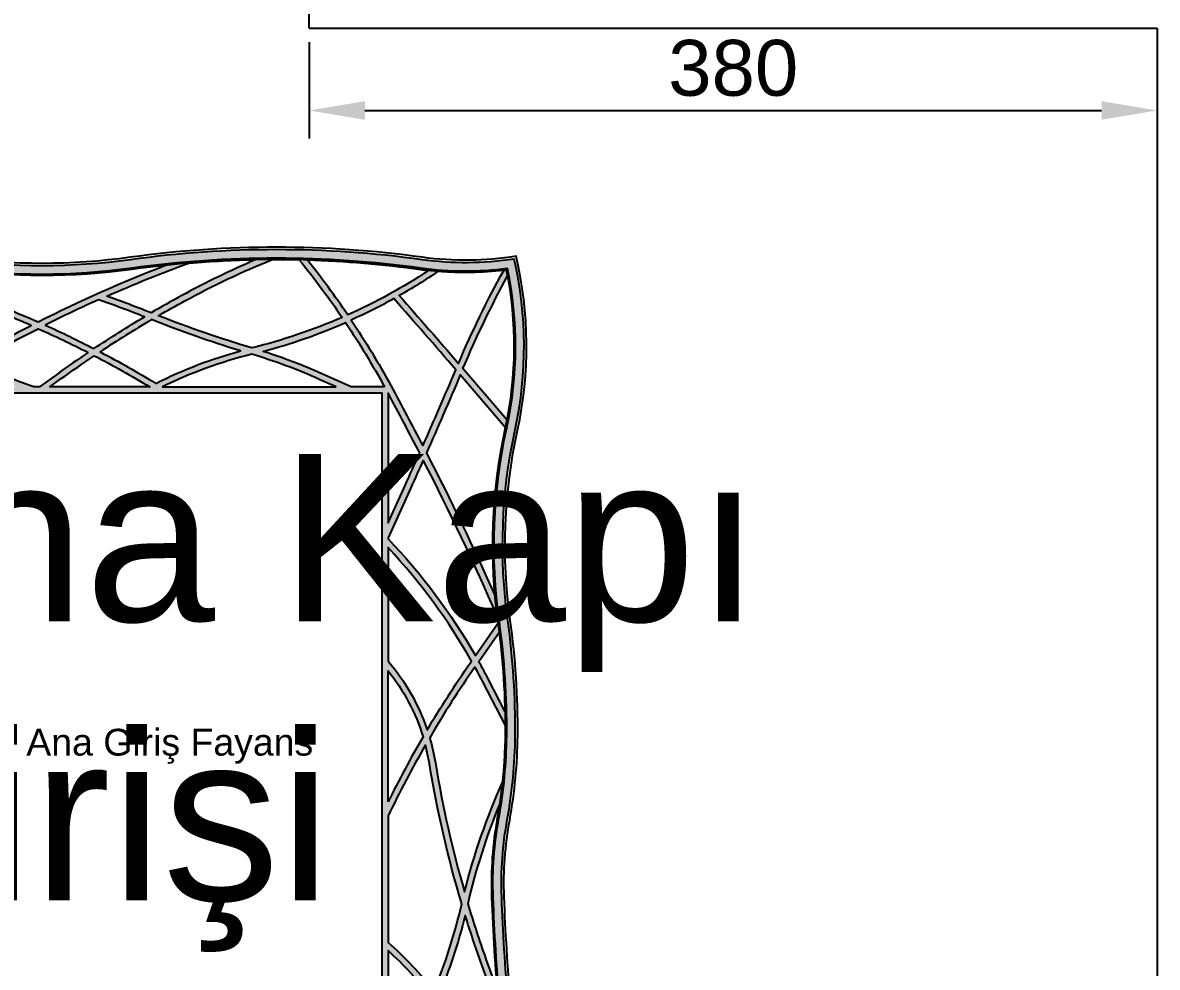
# Model space of a CAD drawing. Header units: millimetres. Extents: x 27207 to 63174, y 4783 to 28482.
# Drawn here: x 51350 to 51858, y 14454 to 14878 of the extents above; entities that cross this region are included whole.
import ezdxf

# ---------------------------------------------------------------- set-up
doc = ezdxf.new("R2010")
doc.units = ezdxf.units.MM
doc.header["$LTSCALE"] = 20
doc.linetypes.add('ACAD_ISO02W100', pattern=[15, 12, -3])
doc.layers.get('Defpoints').update_dxf_attribs({"color": 5})
for name, color, linetype in [('hatch', 5, 'Continuous'), ('İsimler', 2, 'Continuous'), ('malzemeler', 8, 'Continuous')]:
    doc.layers.add(name, color=color, linetype=linetype)
doc.layers.add('Uzunluklar', color=4, linetype='Continuous', lineweight=211)
doc.styles.add('Arial_3', font='Arial Unicode MS.ttf', dxfattribs={"height": 3})
doc.styles.get("Standard").update_dxf_attribs({"font": 'Arial Unicode MS.ttf'})
doc.dimstyles.new('Decimal-25', dxfattribs={"dimscale": 10, "dimtxt": 2.5, "dimasz": 2.5, "dimexe": 1.25, "dimexo": 0.625, "dimtad": 1, "dimtxsty": 'Standard', "dimcen": 2.5, "dimadec": 0, "dimazin": 0, "dimtfac": 1, "dimtmove": 0, "dimatfit": 3, "dimfxl": 1, "dimarcsym": 0})

# ---------------------------------------------------------------- blocks, each defined once
blk = doc.blocks.new('*D132')
at = {"layer": 'Defpoints', "color": 0, "linetype": 'ACAD_ISO02W100', "ltscale": 70, "transparency": 16777216}
for p in [(51477.91063412413, 14875.06723115754), (51857.91063412413, 14875.06723115754), (51857.91063412413, 14838.25422371871)]:
    blk.add_point(p, dxfattribs=at)
at = {"layer": 'Uzunluklar', "color": 0, "linetype": 'ACAD_ISO02W100', "lineweight": -2, "ltscale": 70, "transparency": 16777216}
for p, q in [((51477.91063412413, 14868.81723115754), (51477.91063412413, 14825.75422371871)), ((51857.91063412413, 14868.81723115754), (51857.91063412413, 14825.75422371871)), ((51502.91063412413, 14838.25422371871), (51832.91063412413, 14838.25422371871))]:
    blk.add_line(p, q, dxfattribs=at)
at = {"layer": 'Uzunluklar', "color": 0, "linetype": 'ACAD_ISO02W100', "ltscale": 70, "transparency": 16777216}
for points in [[(51502.91063412413, 14842.42089038538), (51502.91063412413, 14834.08755705205), (51477.91063412413, 14838.25422371871)], [(51832.91063412413, 14842.42089038538), (51832.91063412413, 14834.08755705205), (51857.91063412413, 14838.25422371871)]]:
    blk.add_solid(points, dxfattribs=at)
at = {"layer": 'Uzunluklar', "color": 0, "linetype": 'ACAD_ISO02W100', "lineweight": 50, "ltscale": 70, "transparency": 16777216, "insert": (51667.91063412413, 14857.17475577874), "char_height": 25, "attachment_point": 5}
blk.add_mtext('380', dxfattribs=at)
blk = doc.blocks.new('mirror 6_cad-block.com')
at = {"layer": 'hatch'}
h = blk.add_hatch(color=256, dxfattribs=at)
h.dxf.hatch_style = 1
edge = h.paths.add_edge_path(flags=16)
edge.add_arc((-406.0012967884327, 301.2532257242372), 199.2179449938465, 309.3321952237942, 339.1117538009154)
edge.add_arc((1796.342699699677, 1273.61621062651), 2270.20029553694, 206.5552745208714, 207.3615652210978, ccw=False)
edge.add_line((-234.3593835684342, 258.6982677037504), (-281.5141984729908, 235.1957805208876))
edge.add_line((-281.5141984729908, 235.1957805208876), (-280.0222520145044, 185.352030489837))
edge.add_arc((-1133.267434268494, 159.8122962786001), 853.6273303164705, -0.8491708440295156, 1.7144921810171923, ccw=False)
edge = h.paths.add_edge_path(flags=16)
edge.add_arc((-33.12038317144834, 768.1515778834153), 469.95618498557, 299.62392136796376, 304.19492452076264, ccw=False)
edge.add_arc((-3775.628924414653, -3156.010395586563), 5306.486698171387, 40.697283318987616, 41.492070460887305, ccw=False)
edge.add_arc((1051.633775241222, -39.31765992480541), 874.3551967570406, 151.3221792913447, 156.8696465801155, ccw=False)
edge.add_arc((253.6012663600468, 646.9901935312544), 268.5065770772765, 265.1714181659895, 276.61532490356416, ccw=False)
edge = h.paths.add_edge_path(flags=16)
edge.add_line((286.0677665957587, 251.6411735378492), (249.0258785790256, 294.7766475481374))
edge.add_arc((-3293.71667523368, 1793.204432754884), 3846.59727942437, 336.03885963238497, 337.07372742192985, ccw=False)
edge.add_arc((-1956.85078577643, -886.3479540121009), 2448.113282135426, 24.117187665317886, 27.15676136731838, ccw=False)
edge.add_arc((728.9565816347413, 155.2057940791492), 453.2662406334469, 167.7017897985531, 185.2207539510974, ccw=False)
edge.add_line((286.091791085697, 251.7514422976419), (286.0677665957587, 251.6411735378492))
edge = h.paths.add_edge_path(flags=16)
edge.add_arc((-3293.716675233662, 1793.204432754859), 3841.597279424344, 336.098857990948, 337.1107802363204)
edge.add_arc((-3775.628924414492, -3156.010395586578), 5301.486698171278, 40.67052873897418, 41.50373425768359)
edge.add_arc((-33.1203831714538, 768.1515778834298), 469.956184985585, 294.2459518948548, 299.0002802277718, ccw=False)
edge.add_arc((-425.0005519096958, -50.55179659829173), 703.0859597862146, 28.617420356624507, 33.70961943378819, ccw=False)
edge.add_arc((-1956.850785776467, -886.347954012097), 2448.113282135456, 27.306992827229976, 28.617420356623995, ccw=False)
edge = h.paths.add_edge_path(flags=16)
edge.add_arc((-1956.850785776434, -886.3479540121289), 2443.113282135443, 27.21283989170734, 28.50977790512342)
edge.add_line((190, 279.7713421826136), (190, 173.7223096152663))
edge.add_line((190, 173.7223096152661), (203.9307896421888, 204.3898215657337))
edge.add_arc((-3293.71667523377, 1793.204432754945), 3841.597279424477, 335.5699643658704, 336.0031825076385)
edge = h.paths.add_edge_path(flags=16)
edge.add_arc((-3293.716675233708, 1793.204432754888), 3846.597279424398, 335.5699643658709, 335.94318708338693, ccw=False)
edge.add_line((208.4831245311284, 202.3219127043612), (190, 161.632801964814))
edge.add_line((190, 161.632801964814), (190, 160.8839808262082))
edge.add_arc((-171.2246598185893, -183.5434017910025), 499.1126894375639, 29.907141867453674, 43.63639397502652, ccw=False)
edge.add_line((261.4234917555268, 65.31208578582073), (280.1010707519572, 92.12074718856638))
edge.add_arc((-344.6115216903177, 5.869367627364227), 630.6386632867975, 7.860884714884818, 7.919191700500073)
edge.add_arc((728.956581633769, 155.2057940790223), 453.2662406324663, 187.3029299316021, 187.9191917004974, ccw=False)
edge.add_arc((-1956.850785776435, -886.3479540121275), 2443.113282135441, 23.74950992195245, 27.06230386785384)
edge = h.paths.add_edge_path(flags=16)
edge.add_arc((-17.56650484348847, 317.949721418139), 310.7902393015781, -11.155417599787825, 10.727862327323919, ccw=False)
edge.add_line((287.3516618117874, 257.8208224699829), (251.1990400473514, 299.920741238139))
edge.add_arc((1051.633775241245, -39.31765992479995), 869.3551967570593, 151.4775890479937, 157.0319099132468, ccw=False)
edge = h.paths.add_edge_path(flags=16)
edge.add_arc((-438.9147429291015, -435.7187588750055), 846.3493236086924, 62.68717535432461, 65.67405910295969, ccw=False)
edge.add_arc((471.1046509602288, -467.0863656116951), 941.1684094342093, 120.68776900088241, 123.66131994901721, ccw=False)
edge.add_arc((-430.8896543885703, -728.941004671562), 1151.223706573052, 68.51415827529229, 70.5008800276691)
edge.add_arc((402.8469700109181, -644.9810102613301), 1097.495477616045, 114.1758628927994, 116.7001193116772)
edge = h.paths.add_edge_path(flags=16)
edge.add_arc((165.9562774557389, -40.81941735325654), 368.1498034340804, 105.2184003934548, 116.77484405759921, ccw=False)
edge.add_arc((349.6146224882368, 1228.415312795361), 956.0092373016073, 248.33350735863428, 252.95065424185918, ccw=False)
edge.add_arc((471.1046509602334, -467.086365611689), 936.1684094342066, 120.4510318082758, 123.4927254140963)
edge.add_arc((-438.9147429291061, -435.7187588750073), 846.3493236086962, 58.7530535655053, 62.30047451366471, ccw=False)
edge = h.paths.add_edge_path(flags=16)
edge.add_line((147.4735362502047, 284.9999999999998), (133.7803008779219, 291.1342138917519))
edge.add_arc((-49.69578982175926, -118.4343697070753), 448.7871438996301, 65.86885946342238, 73.39952119383926)
edge.add_arc((165.9562774557394, -40.81941735325472), 363.1498034340793, 103.9319304504907, 116.2070687556989)
edge.add_line((5.583315240171487, 284.9999999999998), (147.4735362502047, 284.9999999999998))
edge = h.paths.add_edge_path(flags=16)
edge.add_arc((98.60226712827534, -468.6589993105051), 857.8582888748375, 91.10938708260448, 94.77498610152742, ccw=False)
edge.add_arc((362.6330941854462, -267.6559609879569), 714.147342311502, 113.1395636225011, 118.5420708139179)
edge.add_arc((471.1046509602365, -467.0863656116835), 941.168409434203, 118.5420708139186, 120.3019038321795)
edge.add_arc((-430.8896543885603, -728.9410046715498), 1156.223706573036, 68.3206986136037, 70.24027784689314)
edge.add_arc((402.8469700109235, -644.9810102613351), 1097.495477616052, 110.01609335030591, 113.79746211603, ccw=False)
edge = h.paths.add_edge_path(flags=16)
edge.add_arc((98.60226712827034, -468.6589993104924), 857.8582888748242, 88.74906722134449, 90.21708854350152, ccw=False)
edge.add_arc((-425.0005519096976, -50.55179659829128), 698.0859597862163, 34.19756917255228, 39.02396784836111, ccw=False)
edge.add_arc((-33.12038317145789, 768.1515778834344), 464.9561849855913, 283.9084804495682, 293.5146432784496, ccw=False)
edge.add_arc((349.6146224882323, 1228.415312795376), 951.00923730162, 248.5698960021369, 253.4452333407983, ccw=False)
edge.add_arc((471.1046509602224, -467.0863656116942), 936.1684094342061, 118.54207081391749, 120.06165739657769, ccw=False)
edge.add_arc((362.6330941854426, -267.6559609879532), 709.1473423114975, 112.1421014496056, 118.54207081391769, ccw=False)
edge = h.paths.add_edge_path(flags=16)
edge.add_line((187.1505724462913, 284.9999999999998), (159.7036623169902, 284.9999999999998))
edge.add_line((159.7036623169897, 284.9999999999998), (135.8244335273712, 295.6972744558309))
edge.add_arc((-49.69578982175608, -118.4343697070171), 453.7871438995755, 65.86885946341974, 72.36171608580167)
edge.add_arc((-33.12038317145834, 768.1515778834353), 469.9561849855914, 284.9105981216921, 293.6273202015656)
edge.add_arc((-425.000551909699, -50.55179659828718), 698.085959786215, 28.729433701014216, 33.78031223537562, ccw=False)
edge = h.paths.add_edge_path(flags=16)
edge.add_arc((-438.9147429291015, -435.7187588750062), 841.349323608693, 58.93944622282612, 62.486542631451414, ccw=False)
edge.add_line((-4.825863847322125, 284.9999999999998), (-86.48758240719144, 284.9999999999998))
edge.add_line((-86.48758240719098, 284.9999999999998), (-77.18537691956044, 291.7214731394322))
edge.add_arc((471.1046509602288, -467.0863656116931), 936.1684094342078, 123.841685695504, 125.85065938644871, ccw=False)
edge = h.paths.add_edge_path(flags=16)
edge.add_arc((471.1046509602315, -467.0863656116908), 941.1684094342072, 124.0091593067581, 125.8506593864489)
edge.add_line((-80.11374975480248, 295.7742046303918), (-95.02474669827143, 284.9999999999998))
edge.add_line((-95.02474669827143, 284.9999999999998), (-99.77677402059226, 284.9999999999998))
edge.add_arc((47.99068637160826, 707.2571370924213), 447.3659711871799, 243.98810801872742, 250.7126782003615, ccw=False)
edge.add_arc((1034.099477785004, -1885.300093380421), 2489.210662745695, 117.00096140976049, 118.35750629178489, ccw=False)
edge.add_arc((-438.9147429290992, -435.7187588750116), 841.3493236086969, 62.87493841928381, 65.94844859211122, ccw=False)
edge = h.paths.add_edge_path(flags=16)
edge.add_arc((1034.09947778498, -1885.300093380385), 2489.210662745651, 118.49858086164491, 119.32181820485499, ccw=False)
edge.add_arc((47.99068637160553, 707.2571370924177), 452.3659711871759, 243.5366509546797, 248.9777878058896)
edge.add_line((-114.2864902818965, 284.9999999999998), (-184.9030768471812, 284.9999999999998))
edge = h.paths.add_edge_path(flags=16)
edge.add_line((-190, 282.1309513891599), (-190.0000000000005, 184.7750568072618))
edge.add_arc((1796.342699699756, 1273.616210626631), 2265.200295537066, 206.5553312998055, 208.7299581775164, ccw=False)
edge.add_arc((-660.0197799523894, 1118.334210849531), 959.2468319878062, 296.641586264764, 299.3398163714551)
edge = h.paths.add_edge_path(flags=16)
edge.add_arc((-168.8541854516516, 433.2033465133852), 63.0560704961656, 229.9742702780147, 251.9306802114219)
edge.add_arc((-510.1904557031658, -613.0130510309027), 1037.434365573027, 68.09892492599198, 71.93068021142238, ccw=False)
edge.add_arc((-438.9147429290979, -435.7187588750116), 846.3493236086966, 66.11014362017539, 68.09892492599232, ccw=False)
edge.add_arc((402.8469700109208, -644.9810102613351), 1102.495477616051, 110.98245651935949, 116.9116659491668, ccw=False)
edge.add_arc((98.60226712826534, -468.6589993104944), 857.858288874826, 96.05833324172532, 97.90956716178289)
edge.add_arc((-92.83866365063477, 909.2913162330603), 533.3270697614969, 262.09043283821705, 277.90956716178334, ccw=False)
edge.add_arc((-227.8396644188683, -62.41661921424839), 447.7140007445733, 82.09043283821617, 87.64049852576166)
edge = h.paths.add_edge_path(flags=16)
edge.add_arc((1034.099477785012, -1885.300093380419), 2494.210662745696, 117.09446448824599, 118.43860531793871, ccw=False)
edge.add_arc((-438.9147429290974, -435.7187588750101), 841.3493236086948, 66.38733675029972, 68.09892492599228)
edge.add_arc((-510.1904557031712, -613.0130510309011), 1032.434365573027, 68.09892492599174, 71.85855669118533)
edge.add_arc((-503.9581618529128, 789.2377828712013), 526.0489137787001, 302.8600148736322, 306.8156115036809, ccw=False)
edge.add_arc((-575.1296202406747, -199.7391486285896), 653.0526667976079, 55.510340023965284, 56.90354620070258, ccw=False)
edge.add_arc((47.99068637160508, 707.257137092434), 447.3659711871886, 235.5103400239661, 243.2044539310467)
edge = h.paths.add_edge_path(flags=16)
edge.add_arc((1796.342699699767, 1273.616210626619), 2265.200295537071, 204.8060998688461, 206.4288612757269)
edge.add_arc((-660.0197799523903, 1118.33421084954), 954.2468319878136, 296.6423695543377, 299.4240042224534)
edge.add_arc((1034.09947778501, -1885.300093380497), 2494.210662745762, 118.57793567539369, 119.4240042224522, ccw=False)
edge.add_arc((47.99068637160644, 707.2571370924168), 452.3659711871751, 235.51034002396472, 242.7671565814873, ccw=False)
edge.add_arc((-575.1296202406811, -199.7391486285851), 648.0526667976077, 55.51034002396461, 57.10369914059252)
edge.add_arc((-503.9581618528737, 789.2377828712249), 526.0489137786994, 297.64767705823795, 302.2618136911743, ccw=False)
edge = h.paths.add_edge_path(flags=16)
edge.add_line((-281.6789617999748, 240.7002824001238), (-236.58976181039, 263.1732440051192))
edge.add_arc((1796.34269969976, 1273.616210626635), 2270.200295537071, 204.811761763729, 206.4290834724312, ccw=False)
edge.add_arc((-503.9581618528946, 789.2377828712167), 526.0489137787088, 294.74103170527945, 297.10254228373645, ccw=False)
edge.add_line((-283.7974413163138, 311.4755859357826), (-281.6789617999743, 240.700282400124))
edge = h.paths.add_edge_path(flags=16)
edge.add_arc((-575.1296202406756, -199.7391486285878), 653.052666797607, 57.38527938457008, 63.04258470680338, ccw=False)
edge.add_arc((-503.9581618529342, 789.2377828711931), 521.0489137787065, 302.6117019441228, 306.4502096551824)
edge.add_arc((-168.8541854516516, 433.2033465133825), 68.05607049616354, 224.8962076712621, 247.96180804386012, ccw=False)
edge.add_arc((-227.839664418861, -62.41661921423201), 447.7140007445561, 88.62088571327145, 96.5721525521067)
edge = h.paths.add_edge_path(flags=16)
edge.add_arc((98.60226712826761, -468.6589993104917), 857.8582888748239, 82.0904328382166, 88.31106984295218, ccw=False)
edge.add_arc((253.6012663599677, 646.9901935312071), 268.5065770772189, 262.0904328382312, 263.4936935814331)
edge.add_arc((-33.12038317145834, 768.1515778834316), 464.9561849855892, 294.14094435994554, 303.45124220833793, ccw=False)
edge.add_arc((-425.0005519096962, -50.55179659828946), 703.0859597862137, 34.12301741696645, 38.67693506556075)
edge = h.paths.add_edge_path(flags=16)
edge.add_arc((-344.6115216903281, 5.86936762740288), 630.6386632868023, 1.2158672426091925, 7.18705177941149, ccw=False)
edge.add_line((285.8851504222439, 19.2510748105974), (271.5771744371436, 46.76077172167243))
edge.add_arc((-171.2246598185884, -183.5434017910075), 499.1126894375655, 27.47924087235705, 29.27096974785932)
edge.add_line((264.1598827865209, 60.49302339617498), (281.0722135700926, 84.76795483106025))
edge = h.paths.add_edge_path(flags=16)
edge.add_arc((61.05984755334794, -49.93357533959443), 169.9314761111712, 18.7133934345037, 40.6434713826896, ccw=False)
edge.add_arc((984.8377486904028, -447.8579792077226), 886.9132537335582, 145.1350954857701, 149.3272695995216, ccw=False)
edge.add_line((257.1234909539935, 59.14012605046719), (258.2603547169406, 60.77191118106293))
edge.add_arc((-171.2246598185884, -183.5434017910043), 494.1126894375643, 29.63366183769195, 43.02490027508362)
edge.add_line((190, 153.5976591941089), (190, 60.75130917656588))
edge = h.paths.add_edge_path(flags=16)
edge.add_line((286.0230175626393, 8.150054664743948), (267.1412840698331, 44.45363569421352))
edge.add_arc((-171.2246598185884, -183.5434017910179), 494.1126894375701, 27.47924087235816, 28.98954019791421)
edge.add_arc((984.8377486904137, -447.8579792077221), 881.9132537335674, 145.1630907613856, 149.6178194132208)
edge.add_arc((61.05984755334521, -49.93357533959761), 169.9314761111754, 9.347331240101994, 16.448574213965628, ccw=False)
edge.add_arc((1135.655323088215, 126.9498190108125), 919.1246157578042, 189.3473312401015, 196.1020595921956)
edge.add_arc((778.0571671575144, -259.5647088106925), 541.6960560813638, 155.8304809043017, 165.9402635687159, ccw=False)
edge.add_arc((-111.7024177807862, 3.715247968541007), 397.7195981258532, 354.012148495493, 359.4701003783156)
edge.add_arc((-344.6115216902881, 5.86936762739424), 630.6386632867626, 359.4701003783166, 360.2072090312305)
edge = h.paths.add_edge_path(flags=16)
edge.add_line((190, -54.35058041448519), (190, 52.91013569440156))
edge.add_arc((61.05984755335021, -49.93357533959397), 164.9314761111693, 17.194952744813122, 38.57614648026879, ccw=False)
edge.add_arc((984.8377486904083, -447.8579792077248), 886.9132537335643, 149.7591028851144, 153.6609591206447)
edge = h.paths.add_edge_path(flags=16)
edge.add_arc((1135.655323088207, 126.9498190108166), 924.124615757797, 189.3473312401019, 196.6424891704065, ccw=False)
edge.add_arc((61.05984755336431, -49.9335753395967), 164.9314761111564, 9.347331240102635, 14.78313257530135)
edge.add_arc((984.8377486904019, -447.8579792077217), 881.9132537335578, 150.071100911613, 154.3248772590476)
edge.add_line((190, -65.75335954488082), (190, -169.2941997354119))
edge.add_arc((16.13199958528048, -370.4744494280185), 265.901437443637, 37.32460964355289, 49.165114968012574, ccw=False)
edge.add_arc((-222.1143265062619, -27.43002829167608), 485.0607440603712, 337.98554659929, 346.8576916097493)
edge = h.paths.add_edge_path(flags=16)
edge.add_line((281.1282454453885, -227.8972013866426), (265.5874021898262, -184.4793358110546))
edge.add_arc((1135.655323088218, 126.9498190108175), 924.124615757808, 197.2517014951389, 199.6941475305584, ccw=False)
edge.add_arc((-222.1143265062515, -27.43002829168063), 490.0607440603596, 337.630919767904, 345.8636427756202, ccw=False)
edge.add_arc((16.13199958528003, -370.4744494280194), 265.9014374436379, 25.609499633242592, 36.066182539206295, ccw=False)
edge.add_arc((1848.992506642692, 508.0588430526484), 1766.633527649872, 205.6094996332438, 207.7717105682744)
edge.add_arc((-1222.796128882864, -353.1522666896028), 1509.131324664184, 1.444705812343205, 4.760918866846265)
edge = h.paths.add_edge_path(flags=16)
edge.add_arc((-111.7024177807871, 3.715247968536005), 397.7195981258531, 349.70357240198877, 351.3895083276331, ccw=False)
edge.add_arc((577.0432522712717, -121.4066925272509), 302.2990430608587, 169.7035724019883, 182.0415600090856)
edge.add_arc((1899.203822759749, -74.27559294698676), 1625.299388753202, 182.0415600090852, 184.7320441872984)
edge.add_line((279.4444219246734, -208.3561153502442), (270.2949270520703, -182.7943403596219))
edge.add_arc((1135.655323088215, 126.949819010812), 919.1246157578043, 196.7251620192641, 199.6941475305582, ccw=False)
edge.add_arc((778.0571671574844, -259.5647088106912), 536.6960560813347, 157.6905163667798, 166.8599955210273, ccw=False)
edge = h.paths.add_edge_path(flags=16)
edge.add_arc((-222.1143265062487, -27.43002829167608), 485.0607440603593, 328.1696944513925, 337.2991139365378)
edge.add_arc((16.13199958528094, -370.4744494280203), 260.9014374436383, 36.68038270631209, 48.20921375336129)
edge.add_line((190, -175.9507272449819), (190, -283.2536146098469))
edge = h.paths.add_edge_path(flags=16)
edge.add_arc((1848.99250664275, 508.0588430526429), 1771.633527649921, 205.6094996332428, 208.0936858201836, ccw=False)
edge.add_arc((16.13199958528048, -370.4744494280217), 260.9014374436391, 25.60949963324313, 35.39824458127509)
edge.add_arc((-222.1143265062483, -27.43002829167926), 490.060744060357, 326.6640443924878, 336.94490864002984, ccw=False)
edge.add_arc((158.0035334504705, -402.6396976826836), 109.8793468694796, 49.600159336671084, 74.52942683022678, ccw=False)
edge.add_arc((-52.48998632272651, -649.9701402752435), 434.6559927348205, 41.353086338115986, 49.60015933667091, ccw=False)
edge.add_line((273.7855338388117, -362.7940323490968), (286.1492625387627, -376.841099292946))
edge.add_arc((-1222.796128882863, -353.1522666896026), 1509.131324664184, 359.1005912796555, 361.0222108389248)
edge = h.paths.add_edge_path(flags=16)
edge.add_line((101.6605317977883, -285), (66.78935429959256, -329.2193605793614))
edge.add_arc((174.2114426918765, 43.81388678678786), 388.1923604543168, 253.9352286616726, 263.4264317837219)
edge.add_arc((92.70197356811786, -663.5096329075593), 323.8121023614976, 79.93598569351718, 83.4264317837218, ccw=False)
edge.add_line((149.287606036924, -344.6799858640666), (179.2404843799, -299.8467452735547))
edge.add_arc((245.9631211988867, -39.67132914485956), 268.5947829385711, 245.97647676104862, 255.61633417764529, ccw=False)
edge.add_line((136.6150499846754, -285), (101.6605317977883, -285))
edge = h.paths.add_edge_path(flags=16)
edge.add_line((283.0706523135714, -380.9110925090099), (270.0322723444901, -366.0975196209417))
edge.add_arc((-52.48998632272514, -649.9701402752435), 429.6559927348197, 41.35308633811616, 49.60015933667101)
edge.add_arc((158.0035334504705, -402.6396976826836), 104.87934686948, 49.600159336671, 75.42663646129616)
edge.add_line((184.3932169087166, -301.134712550217), (154.6356805137666, -345.6755667979878))
edge.add_arc((92.70197356811786, -663.5096329075682), 323.8121023615063, 61.18620827317159, 78.97342136731459, ccw=False)
edge.add_arc((299.7991901652631, 654.891953498827), 1035.938122716684, 267.1764154160952, 269.0747359748523)
edge = h.paths.add_edge_path(flags=16)
edge.add_line((149.5470807860866, -285), (188.9107762582448, -285.0000000000002))
edge.add_arc((-222.1143265062419, -27.4300282916879), 485.0607440603472, 326.46018743179627, 327.9265755858188, ccw=False)
edge.add_arc((245.9631211988863, -39.67132914486092), 263.59478293857, 248.5447944063082, 255.99799535984158, ccw=False)
edge = h.paths.add_edge_path(flags=16)
edge.add_line((-287.1147526523937, -257.0882844392495), (-277.4693121454648, -231.6336911914593))
edge.add_arc((-727.066167031111, -61.26916508462955), 480.7924746485432, 339.2469337166437, 350.0471839124532)
edge.add_arc((187.8231975188351, 90.57976143262249), 499.9749026592992, 198.4533021703473, 208.029039376564, ccw=False)
edge.add_arc((228.8103595343564, -7.788691283315984), 518.7232106906613, 186.629895449766, 187.0148709208189)
edge.add_arc((-1003.100020323586, -159.3728351489194), 722.4781978942661, -7.014870920819305, 7.014870920819419, ccw=False)
edge.add_arc((270.2755867304495, -316.0591934836018), 560.5011673055088, 172.9851290791803, 173.9606745640991)
edge = h.paths.add_edge_path(flags=16)
edge.add_line((-190, -19.12376220077658), (-190, -118.7870579309943))
edge.add_arc((29.28490726924883, 22.99316744740099), 261.1273690451304, 198.5125688748259, 212.8849775584649, ccw=False)
edge.add_arc((11.92328097051632, -189.5864302263517), 264.2546737302777, 139.8291027426321, 150.6137528463423, ccw=False)
edge = h.paths.add_edge_path(flags=16)
edge.add_line((-190, -127.7977672894058), (-190, -195.8105183858115))
edge.add_arc((-1314.421515438629, 534.8475505068125), 1340.964189685616, 325.3952620537949, 326.98386751741447, ccw=False)
edge.add_arc((-867.3029155811028, -473.4650506198075), 701.45213838777, 20.59678216060178, 28.0573679933964)
edge.add_arc((11.92328097051359, -189.5864302263503), 264.2546737302748, 152.0803896459801, 169.963488052235, ccw=False)
edge.add_arc((29.28490726925384, 22.99316744740327), 266.1273690451359, 199.5027158568765, 214.5142996900144)
edge = h.paths.add_edge_path(flags=16)
edge.add_arc((-1314.421515438608, 534.8475505067988), 1340.964189685591, 322.7852258555648, 325.13506062142886, ccw=False)
edge.add_arc((-1645.228159778823, -1069.914699686231), 1608.238286611051, 29.5739797942263, 31.38946996658042)
edge.add_arc((-727.0661670311015, -61.26916508462955), 485.7924746485338, 339.3914105786897, 349.2935657274733)
edge.add_arc((-867.30291558109, -473.4650506198054), 696.4521383877573, 20.311800955391675, 27.533489455209292, ccw=False)
edge = h.paths.add_edge_path(flags=16)
edge.add_arc((270.2755867304472, -316.0591934835975), 560.5011673055064, 175.8542111579399, 181.4763435487831, ccw=False)
edge.add_line((-288.7589317943775, -275.5380181729975), (-274.6061907155281, -238.1885298583275))
edge.add_arc((-1645.228159778828, -1069.914699686215), 1603.238286611047, 29.49775951222449, 31.250377071626076, ccw=False)
edge.add_arc((-1314.42151543855, 534.8475505068006), 1340.964189685547, 319.81051796663235, 322.5529096417358, ccw=False)
edge = h.paths.add_edge_path(flags=16)
edge.add_line((-206.7441587145513, -361.8963568022589), (-212.295486648095, -350.8340658697132))
edge.add_arc((-1645.228159778788, -1069.914699686235), 1603.238286611022, 26.64861622576132, 29.30348624295145)
edge.add_arc((-1314.421515438605, 534.8475505068097), 1345.964189685596, 319.57505359466796, 322.4619256490069, ccw=False)
edge.add_arc((270.275586730429, -316.0591934835638), 560.5011673054894, 182.2377711063704, 186.454672329681)
edge.add_arc((-235.8790561018764, -446.534819125726), 84.44882874855314, 88.35143819790869, 126.97535968791229, ccw=False)
edge.add_arc((-223.1155436898284, -3.061257110720362), 359.2083671306184, 268.3514381979087, 272.6122339925302)
edge = h.paths.add_edge_path(flags=16)
edge.add_arc((-223.1155436898293, -3.061257110719907), 364.2083671306184, 268.35143819790886, 272.96256498675643, ccw=False)
edge.add_arc((-235.8790561018786, -446.5348191257187), 79.44882874854636, 88.35143819790696, 120.9799182125151)
edge.add_arc((-204.0096326000398, -800.2024659832664), 428.0134797906386, 89.67416687271782, 99.78814946659207, ccw=False)
edge.add_line((-201.5755926040415, -372.1959072347008), (-204.2919891807924, -366.7828656021547))
edge = h.paths.add_edge_path(flags=16)
edge.add_arc((-223.1155436898289, -3.061257110721272), 359.2083671306176, 273.48257004070837, 281.94887888102704, ccw=False)
edge.add_line((-201.2954695225681, -361.6062827072003), (-207.8266167205943, -348.5914777285063))
edge.add_arc((-1645.228159778791, -1069.914699686242), 1608.238286611028, 26.64861622576151, 29.38008518465152)
edge.add_arc((-1314.421515438639, 534.8475505068061), 1345.96418968562, 322.6935566995197, 324.9872488552363)
edge.add_arc((655.4740324893846, 86.94991560332573), 926.1736866075496, 200.5005415553117, 203.7461640113289)
edge.add_arc((53.13569383454706, -178.0371633820087), 268.1238205315439, 203.746164011329, 221.1543068805119)
edge = h.paths.add_edge_path(flags=16)
edge.add_arc((53.13569383447975, -178.037163382071), 268.1238205314525, 222.3830842514158, 228.2167695208596)
edge.add_arc((52.14507981981023, 1531.6450259428), 1917.861189132828, 263.73116254495164, 264.6846938897404, ccw=False)
edge.add_arc((-204.0096326000407, -800.202465983265), 428.0134797906373, 83.73116254495102, 88.92059574005233)
edge.add_line((-195.9466958624998, -372.2649379097661), (-198.8592577831982, -366.4609919509742))
edge.add_arc((-223.1155436898243, -3.061257110715815), 364.2083671306222, 273.8187268672331, 282.3987111750787)
edge = h.paths.add_edge_path(flags=16)
edge.add_arc((-575.1296202406766, -199.7391486285887), 648.0526667976083, 57.592318408204676, 63.40812519571932, ccw=False)
edge.add_arc((-503.9581618528628, 789.2377828712386), 521.0489137787071, 297.67557675866277, 302.0041524080297, ccw=False)
edge.add_arc((1796.342699699791, 1273.616210626699), 2265.200295537127, 203.2412260027363, 204.6794659944464, ccw=False)
edge = h.paths.add_edge_path(flags=16)
edge.add_arc((-503.9581618528659, 789.2377828712076), 521.048913778688, 294.974917175229, 297.1251435618121)
edge.add_arc((1796.342699699759, 1273.616210626635), 2270.200295537071, 203.5045362076986, 204.6854631185851, ccw=False)
edge.add_line((-285.4956762057459, 368.2111308619303), (-283.9601288727899, 316.9107393570255))
edge = h.paths.add_edge_path(flags=16)
edge.add_arc((-707.1417496536078, 308.8566896231393), 536.7242752759048, 321.08834975787335, 328.6650996001226, ccw=False)
edge.add_arc((228.8103595343564, -7.788691283312346), 518.7232106906615, 172.9851290791807, 182.2629979693562, ccw=False)
edge.add_arc((-1133.267434268521, 159.8122962786038), 853.6273303164977, 352.9851290791805, 357.6542225885557)
edge.add_arc((-1350.778834678715, -284.1045299130894), 1145.892262142132, 15.895614822791686, 20.91040830507501, ccw=False)
edge = h.paths.add_edge_path(flags=16)
edge.add_arc((-1350.778834678724, -284.1045299130928), 1150.892262142141, 16.1283880066321, 21.49466291502436)
edge.add_arc((-1133.267434268758, 159.8122962788407), 853.627330316741, 358.5088770552918, 358.7139802024503)
edge.add_arc((-406.0012967884322, 301.2532257242344), 204.2179449938444, 308.148638612628, 337.875144594071)
edge.add_arc((1796.34269969976, 1273.616210626627), 2270.200295537069, 207.5288827699549, 208.9320363893285)
edge.add_arc((-485.4635667433272, 221.8470727644944), 298.5816915066595, 338.5697843998077, 351.04248511884936, ccw=False)
edge.add_arc((-707.1417496536051, 308.8566896231375), 536.7242752759015, 329.395135247597, 338.5697843998075, ccw=False)
edge = h.paths.add_edge_path(flags=16)
edge.add_arc((-707.1417496536151, 308.8566896231403), 541.7242752759117, 328.8965260819393, 338.5697843998076)
edge.add_arc((-485.4635667433272, 221.8470727644958), 303.5816915066599, 338.5697843998075, 346.7199326573838)
edge.add_line((-190, 152.1109691641632), (-190, -11.47110823607409))
edge.add_arc((11.92328097051677, -189.5864302263549), 269.2546737302803, 138.5846760430644, 149.6347154623955)
edge.add_arc((29.28490726925247, 22.99316744740372), 261.1273690451351, 194.4429464223317, 197.0280225522516, ccw=False)
edge.add_arc((-1899.295224841807, -473.7232227125376), 1730.391774279135, 14.44294642232987, 16.03089212845554)
edge.add_arc((7586.829957318154, 2251.915426058547), 8139.546270880217, 195.8487849797773, 196.0308921284991, ccw=False)
edge = h.paths.add_edge_path(flags=16)
edge.add_arc((7586.829957322625, 2251.915426053467), 8144.546270883112, 195.8812209344171, 196.030892128456)
edge.add_arc((-1899.295224841791, -473.7232227125537), 1725.391774279124, 14.442946422330522, 16.030892128456173, ccw=False)
edge.add_arc((29.28490726925293, 22.99316744741009), 266.1273690451364, 194.4429464223331, 198.035276539268)
edge.add_arc((11.92328097052086, -189.5864302263558), 269.2546737302837, 151.0854491077659, 168.6117674816252)
edge.add_arc((187.8231975188514, 90.57976143262522), 494.9749026593152, 195.6962256952186, 207.2974234548909, ccw=False)
edge.add_arc((228.8103595343246, -7.788691283299158), 518.7232106906307, 183.0902132074969, 183.9287276435438, ccw=False)
edge.add_arc((-707.1417496536528, 308.8566896231266), 541.7242752759322, 320.4959112936768, 328.1772695467606)
edge = h.paths.add_edge_path(flags=16)
edge.add_line((-190, -204.9469179334121), (-190, -278.7475294031765))
edge.add_arc((655.4740324893855, 86.94991560332892), 921.173686607552, 200.2855930833063, 203.3901908443866, ccw=False)
edge.add_arc((-1314.421515438653, 534.8475505068252), 1345.964189685643, 325.2462102771104, 326.6577466997051)
edge = h.paths.add_edge_path(flags=16)
edge.add_line((-187.2662539814992, -285), (-131.5421452370156, -285))
edge.add_arc((-23.41185926622438, -223.857855510603), 124.219646501217, 209.4859381611828, 227.5739345177122)
edge.add_arc((98.68117142202664, -90.27102370757393), 305.1951967112191, 227.5739345177118, 233.1286613814902)
edge.add_arc((-223.115543689828, -3.061257110719453), 359.2083671306192, 282.8611644876038, 292.70912544341735, ccw=False)
edge.add_arc((53.13569383454887, -178.0371633820087), 263.1238205315454, 203.9858749150639, 221.7533326209117, ccw=False)
edge = h.paths.add_edge_path(flags=16)
edge.add_arc((98.68117142202664, -90.27102370756802), 305.1951967112236, 234.2206791379919, 239.9866657737854)
edge.add_line((-53.9779339032093, -354.5422965635123), (-13.11787425963439, -378.1455436410868))
edge.add_arc((-63.8957945899383, -40.15021696292206), 341.7882941959101, 265.77768642837475, 278.54379950355604, ccw=False)
edge.add_arc((52.14507981925999, 1531.645025942185), 1917.861189132175, 264.93972819427427, 265.77768642839004, ccw=False)
edge.add_arc((53.13569383454887, -178.0371633820096), 263.123820531545, 223.0017567775737, 229.709381238695, ccw=False)
edge.add_arc((-223.1155436898262, -3.061257110717179), 364.2083671306205, 283.3055157064618, 293.1799511609636)
edge = h.paths.add_edge_path(flags=16)
edge.add_line((-125.7591224397602, -285), (-41.38461519370458, -285))
edge.add_arc((174.2114426918779, 43.81388678679195), 393.1923604543207, 236.7480225041598, 241.8607088870971)
edge.add_arc((512.1790564858579, -1608.550246066075), 1406.649226987438, 111.8447281995398, 114.607208720633)
edge.add_arc((-223.1155436898675, -3.061257110759016), 359.2083671305996, 293.63221350168845, 294.60720872064115, ccw=False)
edge.add_arc((98.68117142202891, -90.27102370756893), 300.1951967112244, 227.5739345177121, 233.6802380326473, ccw=False)
edge.add_arc((-23.41185926622529, -223.8578555106023), 119.2196465012172, 210.8540492262124, 227.5739345177125, ccw=False)
edge = h.paths.add_edge_path(flags=16)
edge.add_line((58.30299379447752, -331.9060405445109), (26.59128187217084, -372.1189534624607))
edge.add_arc((95.24884468887603, -941.2005877437737), 573.2083106587166, 96.87927216080938, 100.0163509450938)
edge.add_arc((-63.89579458993967, -40.15021696296662), 341.7882941958665, 279.8694303060586, 280.0163509450952, ccw=False)
edge.add_line((-5.312091944962049, -376.8803579270998), (-51.47692623712737, -350.2127514772249))
edge.add_arc((98.68117142202846, -90.27102370756666), 300.195196711226, 234.7863227837048, 239.9866657737852, ccw=False)
edge.add_arc((-223.1155436898398, -3.06125711072491), 364.2083671306186, 294.0963086438761, 294.6072087206348)
edge.add_arc((512.1790564858616, -1608.550246066043), 1401.64922698741, 111.66996406862361, 114.60720872063371, ccw=False)
edge.add_arc((174.2114426918761, 43.81388678678741), 393.1923604543163, 242.8200764633591, 252.8551655872729)
edge = h.paths.add_edge_path(flags=16)
edge.add_line((132.886342854395, -369.229271906991), (146.2499742987002, -349.2266899566005))
edge.add_arc((92.7019735681165, -663.5096329075593), 318.8121023614979, 80.33071138321942, 83.42643178372163)
edge.add_arc((174.2114426918765, 43.81388678678741), 393.1923604543163, 253.638289667849, 263.4264317837218, ccw=False)
edge.add_line((63.44903570938322, -333.4551439049478), (33.59046185523857, -371.3181338688009))
edge.add_arc((95.24884468887694, -941.2005877437737), 573.2083106587168, 86.23518652603792, 96.17509117858799, ccw=False)
edge = h.paths.add_edge_path(flags=16)
edge.add_arc((92.70197356811786, -663.5096329075595), 318.8121023614979, 63.12540509159152, 79.35019874692752)
edge.add_line((151.6202495657581, -350.1890409165062), (138.6278011976974, -369.63603886025))
edge.add_arc((95.2488446888774, -941.2005877437737), 573.2083106587169, 82.69695648362477, 85.65985071486051, ccw=False)
edge.add_arc((299.7991901652426, 654.8919534987397), 1035.938122716595, 262.6969564836259, 266.5144552527304)
edge = h.paths.add_edge_path(flags=16)
edge.add_line((-32.12502178122577, -285), (35.86320127758609, -285))
edge.add_arc((512.1790564858566, -1608.550246066073), 1406.649226987435, 109.7926588704156, 111.5770500964307)
edge.add_arc((174.2114426918752, 43.81388678678695), 388.1923604543155, 237.891009924646, 242.4861366936044, ccw=False)
edge = h.paths.add_edge_path(flags=16)
edge.add_line((50.83829126679075, -285), (95.29287433853551, -285))
edge.add_line((95.29287433853551, -285), (61.62510365748312, -327.6933472988042))
edge.add_arc((174.2114426918752, 43.81388678678559), 388.1923604543143, 243.4713725719642, 253.1404162141714, ccw=False)
edge.add_arc((512.1790564858584, -1608.550246066078), 1401.649226987441, 109.2166692361925, 111.39659705840941, ccw=False)
edge = h.paths.add_edge_path()
edge.add_arc((-1222.796128882884, -353.1522666896058), 1517.131324664204, 358.6449364919032, 365.1044716869451)
edge.add_arc((1899.203822759769, -74.27559294698085), 1617.299388753223, 182.0415600090853, 185.104471686945, ccw=False)
edge.add_arc((577.0432522712717, -121.40669252725), 294.2990430608588, 169.7035724019885, 182.0415600090859, ccw=False)
edge.add_arc((-111.7024177807889, 3.715247968540552), 405.719598125856, 349.7035724019882, 359.4701003783157)
edge.add_arc((-344.6115216903236, 5.86936762740379), 638.6386632867974, 359.4701003783157, 367.9191917004965)
edge.add_arc((728.9565816347413, 155.2057940791492), 445.2662406334471, 167.7017897985531, 187.9191917004964, ccw=False)
edge.add_arc((-17.56650484348847, 317.949721418139), 318.790239301578, 347.701789798553, 372.9690697520832)
edge.add_arc((253.6012663600495, 646.9901935312471), 260.5065770772694, 262.09043283821507, 278.719163046417, ccw=False)
edge.add_arc((98.60226712826989, -468.6589993104926), 865.8582888748243, 82.0904328382168, 97.9095671617832)
edge.add_arc((-92.83866365063295, 909.2913162330603), 525.3270697614972, 262.0904328382168, 277.9095671617832, ccw=False)
edge.add_arc((-227.839664418861, -62.4166192142352), 455.7140007445592, 82.0904328382169, 98.3610392423803)
edge.add_line((-294.1051721971244, 388.4537978165351), (-288.0186706103113, 185.1126779451918))
edge.add_arc((-1133.267434268508, 159.8122962785988), 845.6273303164843, -7.014870920819305, 1.714492181017306, ccw=False)
edge.add_arc((228.8103595343559, -7.788691283312801), 526.7232106906612, 172.9851290791806, 187.0148709208193)
edge.add_arc((-1003.100020323588, -159.3728351489194), 714.4781978942682, -7.014870920819305, 7.014870920819419, ccw=False)
edge.add_arc((270.2755867304495, -316.0591934835986), 568.5011673055085, 172.9851290791806, 187.4545220322705)
edge.add_arc((-204.009632600038, -800.2024659832673), 420.0134797906393, 83.73116254495142, 102.29098484509149, ccw=False)
edge.add_arc((52.14507981981615, 1531.645025942797), 1925.861189132825, 263.7311625449515, 265.7776864283748)
edge.add_arc((-63.8957945899383, -40.15021696292206), 349.7882941959101, 265.7776864283747, 280.0163509450937)
edge.add_arc((95.2488446888774, -941.2005877437737), 565.208310658717, 82.69695648362477, 100.0163509450939, ccw=False)
edge.add_arc((299.7991901652708, 654.8919534988124), 1043.93812271667, 262.6969564836248, 269.6768249577505)
h.paths.add_polyline_path([(-185, 279.9999999999998), (185, 279.9999999999998), (185, -280), (-185, -280)], flags=16)
at = {"color": 0}
for points in [[(295.8626856934452, -391.0387614553927, 0.02851572587730773), (290.3105101755218, -217.9920639175086, -0.01336526909836126), (284.9297461902597, -131.8196718968911, -0.05388669431137884), (289.4513391084479, -69.16090745667543, 0.04264033211730326), (295.9997433979547, -0.05549016755776393, 0.03688282638622484), (289.9176073633444, 94.1342036624228, -0.08844459869094715), (295.8623133714541, 249.6214436442333, 0.1121688415729383), (294.6172196880511, 391.7582559434866, -0.07448388393122443), (218.0281923473517, 390.9429189948958, 0.06913382127280615), (-20.82365809081148, 390.9429189948958, -0.06913382127280591), (-164.8536692104544, 390.9429189948958, 0.07209112122578197), (-296.1574427376422, 390.1701543918614), (-290.0177752592635, 185.0528398090305, -0.03810746215782815), (-295.9550869246714, 56.78266247126567, 0.06129287991508331), (-295.9550869246714, -72.36004503789081, -0.06129287991508345), (-295.9550869246714, -246.3856252599467, 0.0641785765346216), (-295.1166053538741, -392.2382655902538, -0.08246810198602864), (-158.36519808618, -384.6885012545358, 0.008929882349856975), (-89.79676744262133, -390.9837152759433, 0.06220795314205012), (-2.709533476748675, -386.5766094105195, -0.0757143001616137), (166.8423629237341, -382.561196596138, 0.03093449551848729)], [(293.9109212410735, -389.0295628759968, 0.02819250506277926), (288.3184419263957, -218.1700079840655, -0.01336526909836125), (282.9310156913702, -131.8909207060601, -0.05388669431137887), (287.4835467397065, -68.80342571795018, 0.04264033211730295), (293.9998289319697, -0.03699344503866087, 0.03688282638622487), (287.9366806243984, 93.85865102692605, -0.08844459869094717), (293.9082089143026, 250.047443374915, 0.1106981797061939), (293.091828746868, 389.4942281591891, -0.07268411520034758), (217.7529724715951, 388.9619459965977, 0.06913382127280614), (-20.54843821505528, 388.9619459965977, -0.06913382127280596), (-165.1288890862106, 388.9619459965977, 0.0711134272006054), (-294.1051721971244, 388.4537978165351), (-288.0186706103113, 185.112677945192, -0.03810746215782805), (-293.9700579497808, 56.53840856884972, 0.06129287991508345), (-293.9700579497808, -72.11579113547486, -0.06129287991508335), (-293.9700579497808, -246.6298791623626, 0.06321865542695548), (-293.4206956565176, -389.8160809642807, -0.08115999978928096), (-158.1468107052915, -382.7004602710881, 0.008929882349856992), (-89.64951426063635, -388.9891435172956, 0.0622079531420501), (-3.057391902527343, -384.6070930953763, -0.07571430016161369), (167.0965975182171, -380.5774212129436, 0.03046484118538376)], [(287.0602470905255, -381.9679163353471, 0.02704973138011793), (281.3462030544533, -218.7928122170131, -0.01336526909836132), (275.9354589452564, -132.1402915381504, -0.05388669431137848), (280.5962734491104, -67.55223963241133, 0.04264033211730327), (287.0001283010224, 0.02774508377888196, 0.03688282638622479), (281.0034370380881, 92.89421680268515, -0.08844459869094684), (287.0688433142727, 251.5384424323011, 0.1054954153148259), (287.6454062829516, 381.6587681091776, -0.06651250670334381), (216.7897029064475, 382.0285405025513, 0.06913382127280615), (-19.58516864990816, 382.0285405025513, -0.0691338212728059), (-166.0921586513573, 382.0285405025513, 0.06762745925872642), (-286.9205586692915, 382.3908699299534), (-281.0218043389805, 185.3221114217563, -0.03810746215782809), (-287.0224565376643, 55.6835199103939, 0.06129287991508277), (-287.0224565376648, -71.26090247701768, -0.06129287991508371), (-287.0224565376639, -247.4847678208191, 0.05984313517079292), (-287.4093603849706, -381.4125457030518, -0.076645741330821), (-157.3824548721805, -375.7423168290202, 0.008929882349856992), (-89.13412812369097, -382.0081423620281, 0.06220795314205008), (-4.274896392753362, -377.7137859923757, -0.07571430016161365), (167.9864185989068, -373.6342073717633, 0.02880213371535333)], [(286.079063402537, -380.9553094793509, 0.02688499708918476), (280.3501689298901, -218.8817842502913, -0.0133652690983613), (274.936093695811, -132.1759159427352, -0.05388669431137867), (279.6123772647397, -67.3734987630487, 0.0426403321173031), (286.0001710680299, 0.03699344503820612, 0.03688282638622482), (280.0129736686149, 92.75644048493677, -0.08844459869094698), (286.091791085697, 251.7514422976419, 0.1047447295696651), (286.8537670452897, 380.5506072608684, -0.0656463470272235), (216.6520929685698, 381.0380540034018, 0.06913382127280615), (-19.44755871203051, 381.0380540034018, -0.06913382127280594), (-166.2297685892354, 381.0380540034018, 0.06712113214532948), (-285.8939694150581, 381.5175247014001), (-280.0222520145044, 185.352030489837, -0.0381074621578281), (-286.0299420502188, 55.56139295918547, 0.06129287991508307), (-286.0299420502197, -71.13877552581016, -0.06129287991508344), (-286.0299420502188, -247.6068947720269, 0.05935881823579121), (-286.5410536219265, -380.2213909017828, -0.07600876018381808), (-157.273261181736, -374.7482963372963, 0.008929882349856992), (-89.06050153269825, -381.0108564827044, 0.06220795314205015), (-4.448825605642469, -376.7290278348041, -0.07571430016161368), (168.1135358961487, -372.6423196801661, 0.02856216591056172)], [(-209.4075338816046, 384.9178004614221, 0.096097090733005), (-188.4121236348828, 373.2570782355485, -0.01672074448429992), (-123.222050942682, 349.5489036447614, -0.008677913295809974), (-96.16042972796276, 338.1201509472564, -0.02587683012584723), (8.06309800360168, 384.408115660807, 0.00807770746393206), (-19.44755871203051, 381.0380540034027, -0.06913382127280591), (-166.2297685892354, 381.0380540034027, 0.02422146506535717)], [(27.1917483529478, 386.2219173085894, -0.01599555697136733), (81.99306052289558, 389.0384870139003, 0.02357725189276903), (21.41069148555971, 359.6985627275405, 0.007678871036515937), (-3.76781120623491, 345.4984727854287, 0.008375940335415494), (-39.9976884369471, 359.2027039423326, -0.01650083115517334)], [(95.35192718244298, 389.1931319344428, -0.00640553899653017), (117.3303097333383, 388.9948377423268, -0.02106225068196248), (152.3894312816592, 341.8062217483809, -0.0419393557220264), (78.64193348606386, 316.8274831004289, -0.02127588157374118), (2.148254148823071, 343.1550729189701, -0.006630544450257674), (23.79971110716497, 355.3062301755151, -0.02793239541888686)], [(123.8860303040242, 388.8266128783732, -0.02714931683260325), (216.6520929685703, 381.0380540034027, 0.00612295657425929), (223.1760951584156, 380.2129626979129, -0.04064619983248658), (157.038643468647, 343.8594632458378, 0.01987282970973781)], [(230.9997439003755, 379.436548225756, -0.01994740883786544), (199.181235263879, 359.6240098068909, -0.003467927021927971), (247.5649141877611, 304.1503542777307, -0.02421012076342977), (284.5339876228054, 380.2713365131647, -0.04997500494278089)], [(287.7918646925882, 375.8015926013675, -0.09577506406527449), (287.3516618117874, 257.8208224699829), (251.1990400473514, 299.920741238139, -0.02424004268173614)], [(-153.6855410330941, 307.9289368910656, -0.00586498801888607), (-101.9109646970855, 335.1879396262791, 0.007468351123615467), (-125.087076902887, 344.9097573690158, 0.01640595992186914), (-188.7276884557782, 368.0997908429724, -0.01726126029958281), (-218.5301389516576, 347.3573653027931, -0.006079083618837077), (-205.3336499414891, 338.5254015342014, 0.03358452352484097)], [(-90.28064069082347, 335.4890213823007, -0.01303347687729498), (-50.5686725198957, 316.2749293768436, -0.01297529172220734), (-9.22944914679556, 342.2819851355368, 0.008668926122609364), (-46.61995253214536, 356.2561289456305, 0.01101459182070282)], [(218.447809500994, 236.743611067056, 0.004415372431962604), (245.3878683569255, 299.0127827925851, 0.003635560929126689), (194.7209067209897, 357.1197513464165, -0.02074764705821011), (159.8692075465278, 339.6497299519285, -0.02222256708160377), (192.1945934803539, 286.1973969500493, -0.005717881061732769)], [(0.1100909479023358, 287.8587233700962, -0.05046727839755591), (69.31729359853125, 314.4201983536611, -0.02014882976881873), (-3.347166262539758, 339.9494229110885, 0.01327267137033544), (-45.50219796385954, 313.6367956095544, -0.0154797801373412)], [(187.1505724462913, 284.9999999999998), (159.7036623169897, 284.9999999999998), (135.8244335273712, 295.6972744558313, 0.02833801337508079), (87.80476717062083, 314.0195223963144, 0.0380522253127346), (155.2314453432755, 337.5910078106897, -0.02204218388495018)], [(-55.31477088662723, 313.0934644399038, 0.008035232816398754), (-80.11374975480248, 295.7742046303918), (-95.02474669827143, 284.9999999999998), (-99.77677402059271, 284.9999999999998, -0.02934989575332505), (-148.2050986801537, 305.2079782770204, -0.005919112786288294), (-96.01573068469679, 332.5838844489751, -0.01341152204592018)], [(-50.24758601718258, 310.4759378863762, -0.01547836372719266), (-4.825863847322125, 284.9999999999998), (-86.48758240719098, 284.9999999999998), (-77.18537691956044, 291.7214731394322, -0.008766025899403299)], [(147.4735362502047, 284.9999999999998), (133.7803008779219, 291.1342138917523, 0.03287054141553706), (78.52107071906858, 311.6474099612121, 0.05361167024829383), (5.583315240171487, 284.9999999999998)], [(286.0677665957587, 251.6411735378492), (249.0258785790256, 294.7766475481374, -0.00451549325204288), (221.3851123135028, 231.0360509030538, -0.0132634199166155), (277.5707142251558, 113.9615993255402, -0.07659013709888118), (286.091791085697, 251.7514422976419)], [(215.8438545161916, 230.8809882330634, 0.005659020040046025), (190, 279.7713421826136), (190, 173.7223096152661), (203.9307896421888, 204.3898215657337, 0.001890272989699462)], [(218.7717027604767, 225.1687110537027, -0.00162849275555327), (208.4831245311284, 202.3219127043612), (190, 161.632801964814), (190, 160.8839808262082, -0.05997692541836459), (261.4234917555268, 65.31208578582073), (280.1010707519572, 92.12074718856638, 0.0002544122244637865), (280.0129736686149, 92.75644048493723, -0.002688955711134873), (279.3672623112616, 97.58870591749519, 0.01445579726580576)], [(190, 60.75130917656588, -0.09598113603774314), (222.0079480982495, 4.586288052658801, -0.01829385063610456), (257.1234909539935, 59.14012605046719), (258.2603547169406, 60.77191118106293, 0.0584968869774514), (190, 153.5976591941089)], [(281.0722135700926, 84.76795483106025, -0.02606010459150898), (285.8851504222439, 19.2510748105974), (271.5771744371436, 46.76077172167243, 0.007818051324087454), (264.1598827865209, 60.49302339617498)], [(286.0230175626393, 8.150054664743948), (267.1412840698331, 44.45363569421352, 0.006590019375816126), (260.9797605817989, 55.92828515671727, 0.01943986883981359), (224.0367533419185, -1.816688980385152, -0.03099493747131309), (228.7349533108909, -22.33347601878359, 0.02948159945911634), (252.5887150932467, -127.9686486140199, -0.0441408833617641), (283.8472366600372, -37.77390248233587, 0.02381931086447566), (286.0001710680299, 0.03699344503820612, 0.003216254324460931)], [(190, -54.35058041448519), (190, 52.91013569440156, -0.09356466444259444), (218.6196136506605, -1.17588959088198, 0.01702670467266601)], [(250.2418703686844, -137.7185077545719, -0.03184188634918109), (223.8013439056549, -23.14557098648584, 0.02372260625471169), (220.5318523115611, -7.849474890535475, 0.01856273237056536), (190, -65.75335954488082), (190, -169.2941997354119, -0.05170996639871091), (227.5803122691109, -209.2504267212471, 0.03873138536814855)], [(281.534475763257, -55.82989699913105, -0.007356415917760903), (279.6123772647397, -67.3734987630487, 0.05388669431137869), (274.9360936958115, -132.1759159427352, 0.01173999116518351), (279.4444219246734, -208.3561153502442), (270.2949270520703, -182.7943403596219, -0.01295536789741327), (255.4131664562069, -137.556901092405, -0.04003076253954041)], [(281.1282454453885, -227.8972013866426), (265.5874021898262, -184.4793358110546, -0.01065758476336148), (253.1060223870732, -147.1177589356371, -0.03593748987224026), (231.0701033517685, -213.9331258618145, -0.04565757290145939), (255.9115122776107, -255.5424707292195, 0.009434704908971832), (285.8554760262991, -315.1037438840981, 0.0144707190622273)], [(190, -283.2536146098469, 0.03985569038240126), (225.3697907269843, -214.6248205600068, 0.05034648949743585), (190, -175.9507272449819)]]:
    blk.add_lwpolyline(points, format="xyb", close=True, dxfattribs=at)
blk.add_lwpolyline([(-185, 279.9999999999998), (185, 279.9999999999998), (185, -280), (-185, -280), (-185, 279.9999999999998)], dxfattribs=at)

msp = doc.modelspace()

# ---------------------------------------------------------------- linework, layer by layer
for p, q in [((51477.91063412413, 14875.06723115754), (51477.91063412413, 14885.06723115754)), ((51477.91063412413, 14875.06723115754), (51857.91063412413, 14875.06723115754)), ((51477.91063412413, 14875.06723115754), (51662.91063412413, 14875.06723115754)), ((51857.91063412413, 14875.06723115754), (51857.91063412413, 14285.06723115754))]:
    msp.add_line(p, q)

# ---------------------------------------------------------------- block references
at = {"layer": 'malzemeler', "ltscale": 75, "xscale": 0.5479054268256873, "yscale": 0.5479054268256873, "zscale": 0.5479054268256873}
msp.add_blockref('mirror 6_cad-block.com', (51409.1575916241, 14558.27542168124), dxfattribs=at)

# ---------------------------------------------------------------- texts
at = {"layer": 'İsimler', "insert": (51249.3119613067, 14684.37730184717), "char_height": 75, "attachment_point": 1, "style": 'Arial_3'}
msp.add_mtext_dynamic_manual_height_columns('Ana Kapı^JGirişi', width=498.2410422572721, gutter_width=15, heights=[0], dxfattribs=at)
at = {"layer": 'malzemeler', "ltscale": 75, "insert": (51351.16804582876, 14561.25153448346), "char_height": 12, "attachment_point": 1, "style": 'Arial_3'}
msp.add_mtext_dynamic_manual_height_columns('Ana Giriş Fayans', width=192.184660423547, gutter_width=15, heights=[0], dxfattribs=at)

# ---------------------------------------------------------------- dimensions: what is measured, and where the dimension line sits
at = {"layer": 'Uzunluklar', "linetype": 'ACAD_ISO02W100', "lineweight": 50, "ltscale": 70}
dim = msp.add_linear_dim(base=(51857.91063412413, 14838.25422371871), p1=(51477.91063412413, 14875.06723115754), p2=(51857.91063412413, 14875.06723115754), dimstyle='Decimal-25', dxfattribs=at)
dim.commit()
dim.dimension.update_dxf_attribs({"geometry": '*D132', "text_midpoint": (51667.91063412413, 14857.17475577874)})

doc.saveas('drawing.dxf')
